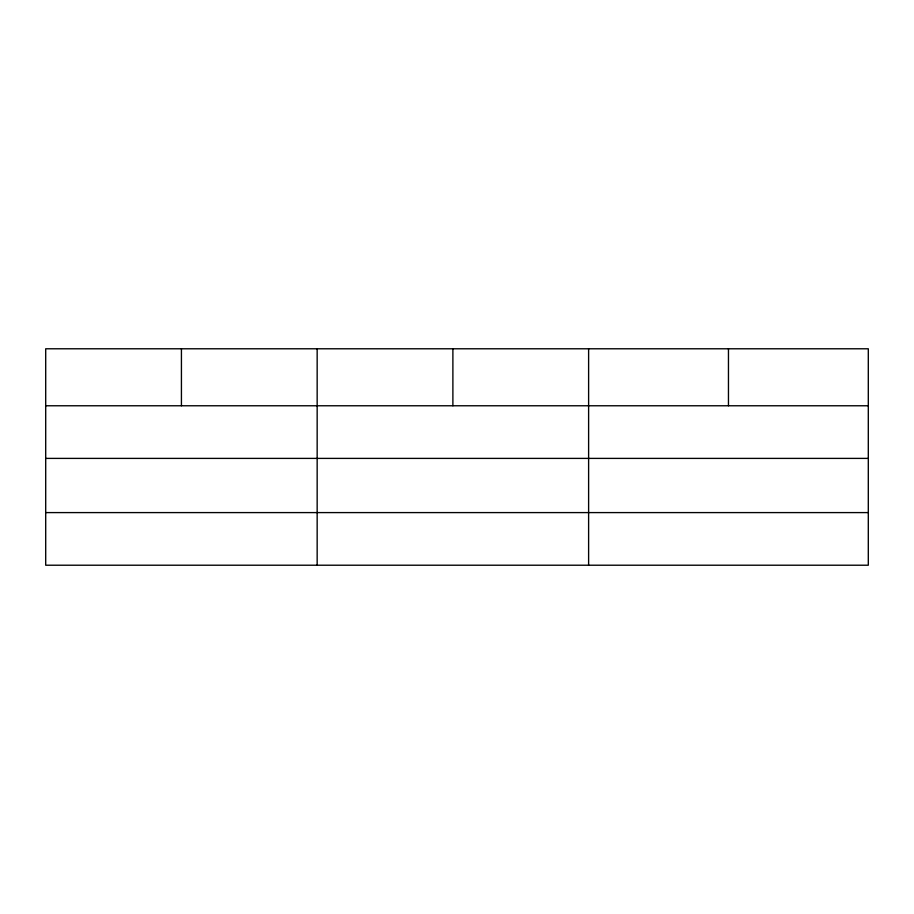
<?xml version="1.0" encoding="UTF-8"?>
<svg xmlns="http://www.w3.org/2000/svg" width="914" height="914" viewBox="0 0 914 914"><rect width="100%" height="100%" fill="white"/><g stroke="black" fill="none" stroke-linecap="round" stroke-linejoin="round"><path stroke-width="1.37" d="M868.3 458.394L868.3 348.782L45.7 348.782L45.7 565.218L868.3 565.218L868.3 458.394L45.7 458.394M45.7 405.77L868.3 405.77M45.7 512.594L868.3 512.594M728.458 348.782L728.458 405.77M588.616 348.782L588.616 565.218M452.887 348.782L452.887 405.77M317.158 348.782L317.158 565.218M181.429 348.782L181.429 405.77"/></g></svg>
